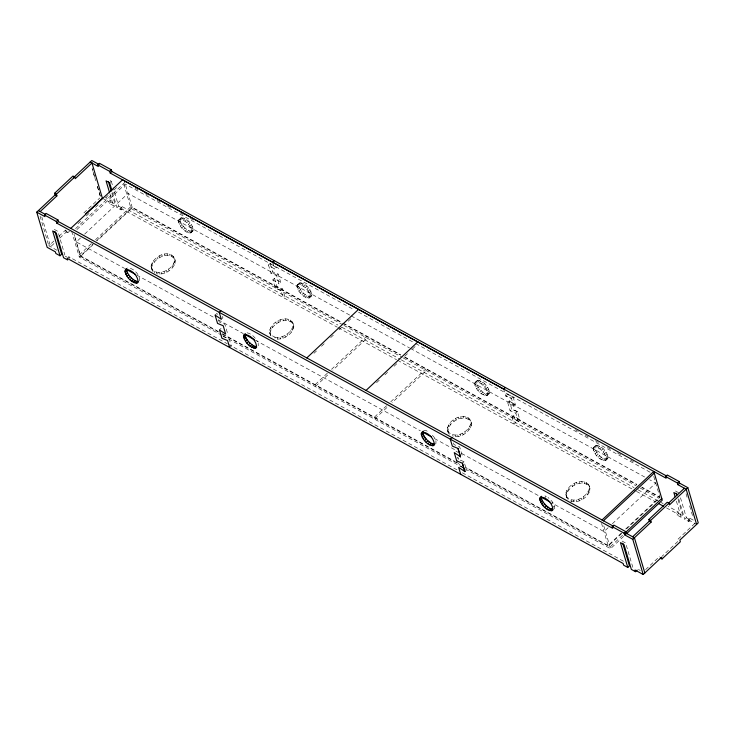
<?xml version="1.0" encoding="UTF-8"?>
<svg xmlns="http://www.w3.org/2000/svg" width="735" height="735" viewBox="0 0 735 735"><rect width="100%" height="100%" fill="white"/><g stroke="black" fill="none" stroke-linecap="round" stroke-linejoin="round"><path stroke-width="0.55" stroke-dasharray="3.67 2.76" d="M151.015 266.511C152.365 257.048 167.819 248.504 174.443 257.829C178.072 267.136 165.311 275.662 156.877 273.778L156.38 272.115L152.549 270.002L151.015 266.511L153.045 271.674L152.549 270.002M151.502 268.183C152.862 258.72 168.315 250.176 174.93 259.492M156.38 272.115C164.401 273.861 175.876 266.539 174.443 257.829M270.434 335.096L269.938 333.433L271.527 336.722C262.873 325.136 288.497 310.675 293.421 324.548L291.832 321.25M292.328 322.922C284.39 316.454 271.573 324.273 269.993 333.231L269.497 331.568M274.872 337.163C282.773 338.835 291.924 332.532 293.366 324.741C294.799 333.313 283.287 340.581 275.368 338.826L274.872 337.163L271.04 335.059M449.26 434.302C442.204 424.389 458.75 412.758 467.883 417.553C478.09 425.335 463.27 438.694 453.918 436.517M448.166 432.676C446.356 422.248 464.502 412.344 471.153 422.12M447.67 431.004C454.322 440.779 472.467 430.875 470.657 420.457M589.148 485.504C594.064 497.126 570.875 509.089 566.161 496.061C563.901 485.063 585.152 474.718 589.645 487.167L588.046 483.878M566.648 497.724C565.141 487.81 580.549 478.761 588.542 485.541M566.161 496.061C572.776 505.377 588.23 496.832 589.589 487.369L590.086 489.041M139.742 280.77C139.935 274.715 133.614 267.816 127.495 267.963M178.394 221.198L179.248 219.416C185.376 219.269 191.697 226.169 191.504 232.223L190.852 232.903C184.807 233.142 179.616 226.748 178.394 221.198L180.902 217.863C187.021 217.716 193.342 224.625 193.149 230.671L190.852 232.903M258.233 345.817L258.206 343.282M296.876 286.246L297.739 284.463C303.858 284.316 310.179 291.216 309.986 297.271L309.334 297.96C303.289 298.199 298.107 291.795 296.876 286.246L299.393 282.911C305.512 282.773 311.833 289.673 311.64 295.718L310.988 296.407C304.942 296.646 299.751 290.252 298.529 284.702M474.608 383.826L475.471 382.035C481.59 381.897 487.911 388.797 487.718 394.842L487.066 395.531C481.021 395.77 475.839 389.375 474.608 383.826L477.125 380.491C483.244 380.344 489.565 387.244 489.372 393.298L488.72 393.988C482.674 394.217 477.484 387.823 476.262 382.273M593.127 448.846L593.99 447.064C600.109 446.917 606.43 453.817 606.237 459.871L605.585 460.56C599.539 460.799 594.349 454.395 593.127 448.846L595.635 445.511C601.763 445.373 608.084 452.273 607.882 458.318L607.239 459.007C601.193 459.246 596.002 452.852 594.771 447.303M435.313 444.078L435.965 443.398L435.928 440.862L434.183 437.38L431.179 433.88M553.832 509.107L554.475 508.418C555.127 503.888 551.103 500.167 547.97 497.457M109.616 182.813L111.27 181.26L107.714 179.312M57.018 250.277L48.822 245.775L53.857 241.052M58.864 236.358L65.544 230.092L67.317 231.066L67.813 232.738L69.485 231.176M83.891 212.884L99.767 197.991M53.967 243.597L50.623 246.73L41.831 217.046M59.811 238.112L67.317 231.066M77.983 223.752L81.319 220.619M86.326 215.925L90.497 212.011M95.504 207.316L98.839 204.192M105.518 197.926L108.853 194.793M113.861 190.099L118.032 186.185M75.586 228.64L124.812 182.464L132.328 207.84L97.286 240.712M76.918 229.531L125.308 184.136L354.472 309.94M111.867 193.333L115.064 204.119L113.41 205.671L109.267 203.393L108.771 201.73L110.425 200.177L105.868 197.678M109.267 203.393L110.921 201.849L110.425 200.177M80.492 238.002L76.321 241.916L124.61 268.422M84.663 234.088L128.046 193.397L350.172 315.333M121.119 209.898L120.623 208.235L122.276 206.682L122.763 208.354L121.119 209.898L116.966 207.619L118.62 206.076L113.19 187.737M67.216 258.334L68.869 256.781L227.28 343.75M91.342 243.643L78.792 255.412L218.313 331.963M95.513 239.729L130.554 206.866L341.435 322.637M221.915 335.335L79.316 257.048L92.95 244.066M96.285 240.933L132.162 207.279L342.225 322.601M93.115 244.617L80.574 256.386L73.996 234.189M178.605 220.096L180.902 217.863M180.296 219.186L181.949 217.633M181.664 219.434L183.318 217.882M178.633 222.631L180.286 221.088L180.038 219.646M183.272 220.142L184.917 218.589M179.312 224.313L180.966 222.769L180.286 221.088M184.99 221.263L186.644 219.71M180.387 226.114L182.032 224.57L180.966 222.769M186.718 222.705L188.362 221.161M181.775 227.923L183.419 226.371L182.032 224.57M188.325 224.395L189.979 222.843M183.382 229.614L185.036 228.061L188.482 230.625L192.496 231.36M189.713 226.205L191.366 224.653M185.11 231.056L186.763 229.513M190.788 228.006L192.441 226.453M186.837 232.177L188.482 230.625M191.468 229.688L193.121 228.135M188.436 232.885L190.08 231.332M191.716 231.121L193.36 229.568M189.805 233.133L191.458 231.58M191.504 232.223L193.149 230.671M215.079 315.085L216.733 313.533L218.497 314.727M268.486 264.986L270.14 263.442L276.332 267.613L274.688 269.166L268.486 264.986L270.958 273.319L276.608 275.643L279.07 283.976L280.724 282.433L278.253 274.1L272.602 271.775L270.14 263.442M221.281 319.266L222.925 317.713L222.337 315.728M270.958 273.319L272.602 271.775M276.608 275.643L278.253 274.1M219.471 329.905L221.116 328.352M274.522 278.253L276.994 286.586L282.644 288.91L284.702 295.856L283.048 297.409L280.99 290.463L275.34 288.138L272.878 279.805L274.522 278.253L280.724 282.433M275.34 288.138L276.994 286.586M280.99 290.463L282.644 288.91M229.642 347.508L231.295 345.955L229.237 339.01L223.587 336.685L222.659 333.561M297.087 285.152L299.393 282.911M298.787 284.234L300.44 282.69M300.156 284.482L301.809 282.938M297.124 287.688L298.768 286.135M301.754 285.189L303.408 283.646M297.804 289.36L299.448 287.817M303.481 286.31L305.126 284.757M298.869 291.17L300.523 289.618M305.2 287.762L306.853 286.209M300.257 292.971L301.91 291.427M306.817 289.443L308.47 287.899M301.874 294.661L303.527 293.109M308.204 291.253L309.858 289.7M303.601 296.113L305.255 294.56M309.279 293.054L310.923 291.51M305.319 297.225L306.973 295.681M309.959 294.735L311.603 293.182M306.918 297.932L308.571 296.389M310.198 296.168L311.851 294.625M308.296 298.18L309.94 296.637M309.334 297.96L311.64 295.718M313.974 353.305L316.482 350.962M321.489 346.258L325.66 342.345M330.667 337.65L334.848 333.736M339.019 329.822L343.19 325.899M348.197 321.204L352.377 317.29M327.323 373.205L314.81 384.947L315.306 386.61L328.655 374.087M331.503 369.292L366.563 336.391L367.041 338.082L332.826 370.174M376.559 382.705L379.894 379.572M384.901 374.868L389.081 370.954M394.089 366.26L397.424 363.127M404.939 356.08L407.447 353.728M412.454 349.033L416.626 345.119M386.573 405.729L374.06 417.471L374.547 419.134L387.069 407.392M390.744 401.815L425.813 368.924L426.282 370.605L392.067 402.697M474.819 382.724L477.125 380.491M476.519 381.814L478.173 380.261M477.888 382.062L479.542 380.51M474.856 385.259L476.5 383.716M479.486 382.77L481.14 381.217M475.536 386.941L477.18 385.388M481.214 383.881L482.858 382.338M476.602 388.741L478.255 387.198M482.932 385.333L484.586 383.789M477.989 390.551L479.643 388.999M484.549 387.023L486.203 385.471M479.606 392.233L481.26 390.689M485.936 388.824L487.59 387.281M481.333 393.684L482.978 392.141M487.011 390.634L488.656 389.081M483.051 394.805L484.705 393.253M487.691 392.306L489.335 390.763M484.65 395.513L486.304 393.96M487.93 393.749L489.583 392.196M486.019 395.761L487.672 394.208M487.066 395.531L489.372 393.298M507.416 394.438L505.735 396.018L511.385 398.342L513.067 396.762L507.389 394.465L506.828 392.453M455.902 451.042L457.703 452.209M458.364 459.375L457.776 457.271L458.364 459.375L464.042 461.681L466.486 470.042L464.86 471.558M518.267 421.467L512.047 417.305L513.719 415.734L519.921 419.915L518.239 421.486L515.805 413.134L510.127 410.828L511.799 409.257L517.449 411.582L519.893 419.942M462.398 463.225L464.042 461.681M515.777 413.153L517.449 411.582M462.343 472.807L624.796 561.953M515.777 422.68L514.105 424.251L512.074 417.287M593.338 447.753L595.635 445.511M595.028 446.834L596.682 445.291M596.397 447.082L598.051 445.539M593.365 450.289L595.019 448.736M544.598 497.889L546.243 496.336L543.275 495.381M598.005 447.79L599.65 446.246M594.045 451.961L595.699 450.417M599.723 448.91L601.377 447.358M595.12 453.771L596.765 452.218M601.45 450.362L603.104 448.809M596.508 455.571L598.161 454.028M603.058 452.043L604.712 450.5M598.115 457.262L599.769 455.709M551.048 503.953L552.692 502.4M604.455 453.853L606.099 452.301M599.843 458.713L601.496 457.161M605.521 455.654L607.174 454.111M601.57 459.825L603.214 458.282M552.793 507.435L554.447 505.882M606.2 457.335L607.854 455.783M603.169 460.533L604.822 458.989M606.448 458.769L608.093 457.225M604.538 460.781L606.191 459.237M605.585 460.56L607.882 458.318M608.157 527.693L603.986 531.607L551.737 502.924M612.328 523.779L655.721 483.079L649.685 479.771M621.452 532.976L608.102 545.499L465.714 467.331M625.623 529.062L659.837 496.97L641.747 487.039M621.617 533.527L608.268 546.05L601.552 523.375M626.624 528.832L660.002 497.521L641.903 487.59M622.563 535.282L610.041 547.024L465.88 467.883M222.916 335.886L610.537 548.696L623.886 536.173M678.056 499.616L682.843 515.795L681.198 517.348L677.045 515.07L676.558 513.407L678.203 511.854L668.179 506.351M677.045 515.07L678.699 513.517L678.203 511.854M688.897 521.574L688.401 519.911L690.055 518.359L690.551 520.022L688.897 521.574L684.754 519.296L686.398 517.752L680.325 497.246M645.569 569.634L659.764 556.321M694.823 523.43L678.102 539.113L678.598 540.776L661.923 556.423M423.718 430.591L426.135 430.609L429.451 432.437M247.033 332.78C251.737 333.626 255.22 337.659 257.526 341.6M517.422 411.609L511.771 409.276L509.337 400.924L507.655 402.495L513.884 406.648M135.111 188.077L138.125 189.74M145.153 193.599L148.167 195.253M157.207 200.214L161.222 202.419M167.249 205.726L171.264 207.931M180.305 212.893L183.318 214.547M190.347 218.405L193.36 220.059M575.349 429.773L578.353 431.417M585.363 435.276L588.377 436.921M595.387 440.77L598.391 442.424M607.413 447.376L611.419 449.572M617.437 452.879L621.442 455.075M630.465 460.027L633.469 461.681M358.487 312.145L414.77 343.043M415.78 343.594L650.971 472.715M675.493 490.98L679.048 492.937M351.183 315.885L409.478 347.894M410.479 348.445L644.659 477.006M343.236 323.152L400.52 354.61M404.544 356.815L636.721 484.273M342.446 323.189L400.704 355.134M404.728 357.339L636.878 484.834M342.933 324.852L131.05 208.529L123.039 181.49M343.943 325.403L402.201 357.357M403.212 357.908L636.161 485.835M640.176 488.04L658.257 497.962M122.276 206.682L337.944 325.09M341.959 327.296L400.226 359.277M401.227 359.838L634.094 487.636M638.099 489.832L660.159 501.941M661.16 502.492L663.163 503.594M690.055 518.359L693.693 520.362M110.921 201.849L115.064 204.119M118.62 206.076L122.763 208.354M678.699 513.517L682.843 515.795M686.398 517.752L690.551 520.022M102.358 198.202L108.771 201.73M120.623 208.235L337.301 327.185M338.302 327.737L396.569 359.727M397.571 360.279L635.444 490.833M636.446 491.384L655.501 501.84M666.526 507.894L676.558 513.407M688.401 519.911L696.596 524.404M67.813 232.738L66.04 231.764L65.544 230.092M54.307 229.403L57.863 231.36L64.891 255.091M622.086 541.079L625.641 543.027L632.991 567.843L634.654 568.761M136.682 275.055L214.142 317.575M218.166 319.789L243.313 333.598M255.385 340.222L420.365 430.793M434.44 438.529L456.573 450.674M461.608 453.44L539.407 496.153M218.249 331.467L80.437 255.808L74.189 234.713M222.273 333.681L454.653 461.249M455.663 461.8L460.689 464.566M222.337 334.177L459.899 464.594M228.291 344.302L457.326 470.042M638.467 569.46L640.295 570.452M65.213 256.175L66.876 257.085M272.878 279.805L279.07 283.976M463.417 467.919L460.312 465.834L460.45 466.293M183.419 226.371L185.036 228.061M686.031 493.745L687.326 498.137M689.614 505.836L692.866 516.834M678.681 498.799L684.754 519.296M676.402 501.16L681.198 517.348M653.755 476.363L659.708 496.447M603.784 525.883L610.537 548.696M589.341 489.354L589.837 491.017M586.365 482.61L586.861 484.273M588.423 491.32L588.919 492.983M584.215 481.774L584.711 483.437M586.897 493.121L587.384 494.793M581.743 481.434L582.239 483.106M579.116 481.618L579.612 483.29M583.222 496.566L583.719 498.238M576.516 482.316L577.012 483.979M581.192 498.1L581.688 499.763M574.118 483.465L574.605 485.128M578.794 499.249L579.29 500.912M572.078 484.99L572.574 486.662M576.194 499.938L576.681 501.61M573.566 500.122L574.053 501.794M568.412 488.435L568.908 490.098M571.095 499.791L571.582 501.454M566.887 490.245L567.383 491.908M565.968 492.211L566.455 493.874M565.72 494.186L566.207 495.859M513.067 396.762L515.501 405.123L509.309 400.942L515.529 405.095L513.857 406.675L511.413 398.315L505.763 395.99L503.677 389.072M513.719 415.734L515.75 422.708M507.683 402.468L510.127 410.828M471.098 422.322L471.594 423.985M469.564 418.831L470.051 420.493M470.85 424.306L471.346 425.969M467.883 417.553L468.37 419.226M469.931 426.263L470.428 427.935M465.724 416.727L466.22 418.39M468.406 428.073L468.902 429.745M463.252 416.387L463.748 418.059M460.625 416.57L461.121 418.243M464.74 431.518L465.227 433.181M458.024 417.26L458.521 418.932M462.701 433.053L463.197 434.716M455.626 418.408L456.123 420.08M460.303 434.201L460.799 435.864M453.596 419.942L454.092 421.614M457.703 434.89L458.199 436.553M462.104 455.222L459.66 446.862L453.982 444.565L452.935 440.926M455.075 435.074L455.571 436.737M449.921 423.388L450.417 425.05M452.604 434.734L453.1 436.406M448.396 425.197L448.892 426.86M447.477 427.154L447.973 428.827M447.229 429.139L447.725 430.802M293.118 326.726L293.614 328.398M290.15 319.982L290.637 321.645M272.63 262.22L274.688 269.166M292.199 328.692L292.695 330.355M288.001 319.146L288.488 320.818M290.674 330.502L291.17 332.165M285.52 318.815L286.016 320.478M282.892 318.999L283.388 320.662M287.008 333.938L287.495 335.61M284.969 335.472L285.465 337.135M280.292 319.688L280.788 321.351M277.894 320.837L278.39 322.5M282.571 336.621L283.067 338.293M275.864 322.371L276.36 324.034M279.971 337.31L280.467 338.982M277.343 337.494L277.839 339.166M272.198 325.807L272.685 327.479M270.664 327.617L271.16 329.289M269.745 329.583L270.241 331.246M227.317 332.532L224.846 324.199L219.195 321.866L218.277 318.742M174.884 259.694L175.371 261.366M173.341 256.203L173.837 257.866M174.636 261.678L175.123 263.341M171.659 254.935L172.155 256.598M173.717 263.644L174.204 265.307M169.509 254.099L170.005 255.762M172.183 265.445L172.679 267.117M167.038 253.759L167.525 255.431M164.41 253.942L164.897 255.615M168.517 268.891L169.013 270.553M161.81 254.641L162.297 256.304M166.487 270.425L166.974 272.088M159.403 255.789L159.899 257.452M164.089 271.573L164.576 273.236M157.373 257.314L157.869 258.986M161.479 272.262L161.976 273.935M158.852 272.446L159.348 274.109M153.707 260.76L154.203 262.423M152.182 262.57L152.669 264.233M154.231 271.279L154.727 272.942M151.254 264.536L151.75 266.199M151.447 268.385L151.943 270.048M111.27 181.26L112.868 186.653M112.492 192.515L116.966 207.619M109.901 193.801L113.41 205.671M94.742 177.411L92.141 168.618L95.697 180.736M71.598 231.093L79.316 257.048M68.869 256.781L69.366 258.454M40.057 216.062L48.822 245.775M292.925 322.876L293.862 326.413M100.282 196.107L97.02 185.11L100.254 196.126"/><path stroke-width="1.1" d="M124.987 271.298L125.841 269.506C131.969 269.368 138.29 276.268 138.097 282.323L137.445 283.003C131.4 283.241 126.209 276.847 124.987 271.298L126.631 269.745L126.843 268.652L125.198 270.195M243.469 336.345L244.332 334.563C250.451 334.416 256.772 341.316 256.579 347.37L255.927 348.059C249.882 348.289 244.7 341.894 243.469 336.345L245.123 334.802L245.334 333.699L243.68 335.243M421.201 433.926L422.065 432.134C428.183 431.996 434.504 438.896 434.312 444.941L433.659 445.63C427.614 445.869 422.432 439.466 421.201 433.926L422.855 432.373L423.066 431.27M539.72 498.946L540.583 497.163C546.702 497.016 553.023 503.916 552.83 509.971L552.178 510.66C546.133 510.889 540.942 504.495 539.72 498.946L541.373 497.402L541.576 496.3L539.931 497.843M40.204 211.542L56.898 195.887L55.125 194.913L54.629 193.241L72.976 176.032L74.749 177.006L75.246 178.678L91.958 162.995L90.184 162.022L98.352 166.542L97.856 164.879L99.51 163.326L111.362 169.831L111.849 171.503L666.783 476.115M54.95 231.562L61.657 254.218L60.013 255.771L55.86 253.492L55.364 251.829L47.169 247.327L36.75 212.139L55.125 194.913M73.463 177.705L91.811 160.496L99.087 164.493M56.898 195.887L56.402 194.215L74.749 177.006M36.75 212.139L44.945 216.641L44.449 214.978L46.103 213.426L57.955 219.93L58.442 221.593L613.431 526.242M644.843 572.96L634.424 537.772L626.229 533.27L625.733 531.607L613.881 525.102L612.237 526.646L612.724 528.318L56.797 223.146L56.301 221.483L57.955 219.93M505.358 387.492L503.677 389.072L110.204 173.047L109.708 171.384L111.362 169.831M56.797 223.146L58.442 221.593M110.204 173.047L111.849 171.503M85.664 213.857L102.385 198.184L91.958 162.995M70.817 228.346L122.57 179.799L666.13 478.219L665.644 476.546L667.288 475.003L679.14 481.508L679.636 483.171L687.831 487.672L698.25 522.861L679.884 540.087L680.38 541.75L662.033 558.958L660.25 557.984M125.226 272.731L126.879 271.187L126.631 269.745M125.905 274.412L127.559 272.86L126.879 271.187M126.98 276.213L128.625 274.669L127.559 272.86M128.368 278.023L130.022 276.47L128.625 274.669M129.976 279.704L131.629 278.161L135.075 280.724L138.051 281.68L136.398 283.232M131.703 281.156L133.357 279.612M133.43 282.277L135.075 280.724M135.029 282.984L136.682 281.431M220.877 310.767L219.223 312.32L221.281 319.266L215.079 315.085L217.551 323.418L223.201 325.743L225.663 334.076L219.471 329.905L221.933 338.238L227.584 340.562L229.642 347.508M272.63 262.22L274.274 260.677M243.717 337.788L245.361 336.235L245.123 334.802M244.397 339.46L246.041 337.916L245.361 336.235M245.462 341.27L247.116 339.717L246.041 337.916M246.859 343.07L248.504 341.527L247.116 339.717M248.467 344.761L250.12 343.208L253.566 345.781L256.533 346.736L254.889 348.28M250.194 346.213L251.848 344.66M251.912 347.324L253.566 345.781M253.52 348.032L255.164 346.488M306.807 357.908L358.561 309.362M366.048 390.432L417.802 341.885M421.449 435.359L423.094 433.806L422.855 432.373M422.129 437.04L423.773 435.487L423.094 433.806M423.195 438.841L424.848 437.288L423.773 435.487M424.582 440.651L426.236 439.098L424.848 437.288M426.199 442.332L427.853 440.789L431.298 443.352L434.266 444.308L432.621 445.86M427.926 443.784L429.58 442.231M429.644 444.905L431.298 443.352M431.243 445.612L432.897 444.059M451.952 437.591L450.27 439.172L452.328 446.108L458.006 448.414L460.45 456.775L458.006 448.414M462.398 463.225L464.832 471.585L462.398 463.225L456.747 460.9M460.726 474.323L458.668 467.387L464.86 471.558M539.959 500.388L541.612 498.835L541.373 497.402M540.638 502.06L542.292 500.517L541.612 498.835M541.713 503.87L543.367 502.317L542.292 500.517M543.101 505.671L544.754 504.127L543.367 502.317M544.718 507.361L546.362 505.809L549.817 508.381L552.784 509.337L551.131 510.88M546.436 508.813L548.089 507.26M548.163 509.925L549.817 508.381M549.762 510.632L551.415 509.089M602.038 519.994L653.792 471.438L662.272 500.167L626.395 533.821M603.361 520.876L654.288 473.11M662.033 558.958L661.537 557.295L643.189 574.504L632.771 539.315L624.575 534.823L624.079 533.151L625.733 531.607M696.596 524.404L686.178 489.225L677.982 484.723L677.486 483.06L679.14 481.508M625.898 532.158L661.803 498.477M624.575 534.823L626.229 533.27M677.982 484.723L679.636 483.171M632.771 539.315L651.118 522.107L649.336 521.133L648.849 519.47L667.187 502.262L668.969 503.236L669.456 504.899L687.831 487.672M632.642 536.798L649.336 521.133M668.519 503.144L684.395 488.242M651.118 522.107L650.622 520.444L668.969 503.236M60.013 255.771L52.654 230.955L56.209 232.903L63.559 257.719L67.712 259.997L67.216 258.334L623.151 563.497L623.638 565.169L627.791 567.448L629.445 565.895L622.729 543.238M627.791 567.448L620.441 542.632L623.997 544.58L631.347 569.395L635.49 571.674L637.144 570.121M665.644 476.546L677.486 483.06M97.856 164.879L109.708 171.384M677.404 494.48L673.848 492.533L675.125 496.851M658.505 503.493L663.521 506.25M54.629 193.241L56.402 194.215M648.849 519.47L650.622 520.444M38.404 210.596L45.68 214.592M44.449 214.978L56.301 221.483M612.237 526.646L624.079 533.151M125.611 268.982L135.672 274.504M245.325 334.701L254.374 339.671M422.377 431.904L431.427 436.875M541.401 497.246L549.863 501.895M643.189 574.504L634.994 570.002L635.49 571.674M460.477 456.747L454.248 452.595L456.72 460.928M544.754 504.127L546.362 505.809M426.236 439.098L427.853 440.789M248.504 341.527L250.12 343.208M130.022 276.47L131.629 278.161M676.136 493.139L676.779 495.298M111.858 190.365L109.616 182.813L106.06 180.856L109.579 192.726M108.357 181.462L111.233 191.173"/></g></svg>
